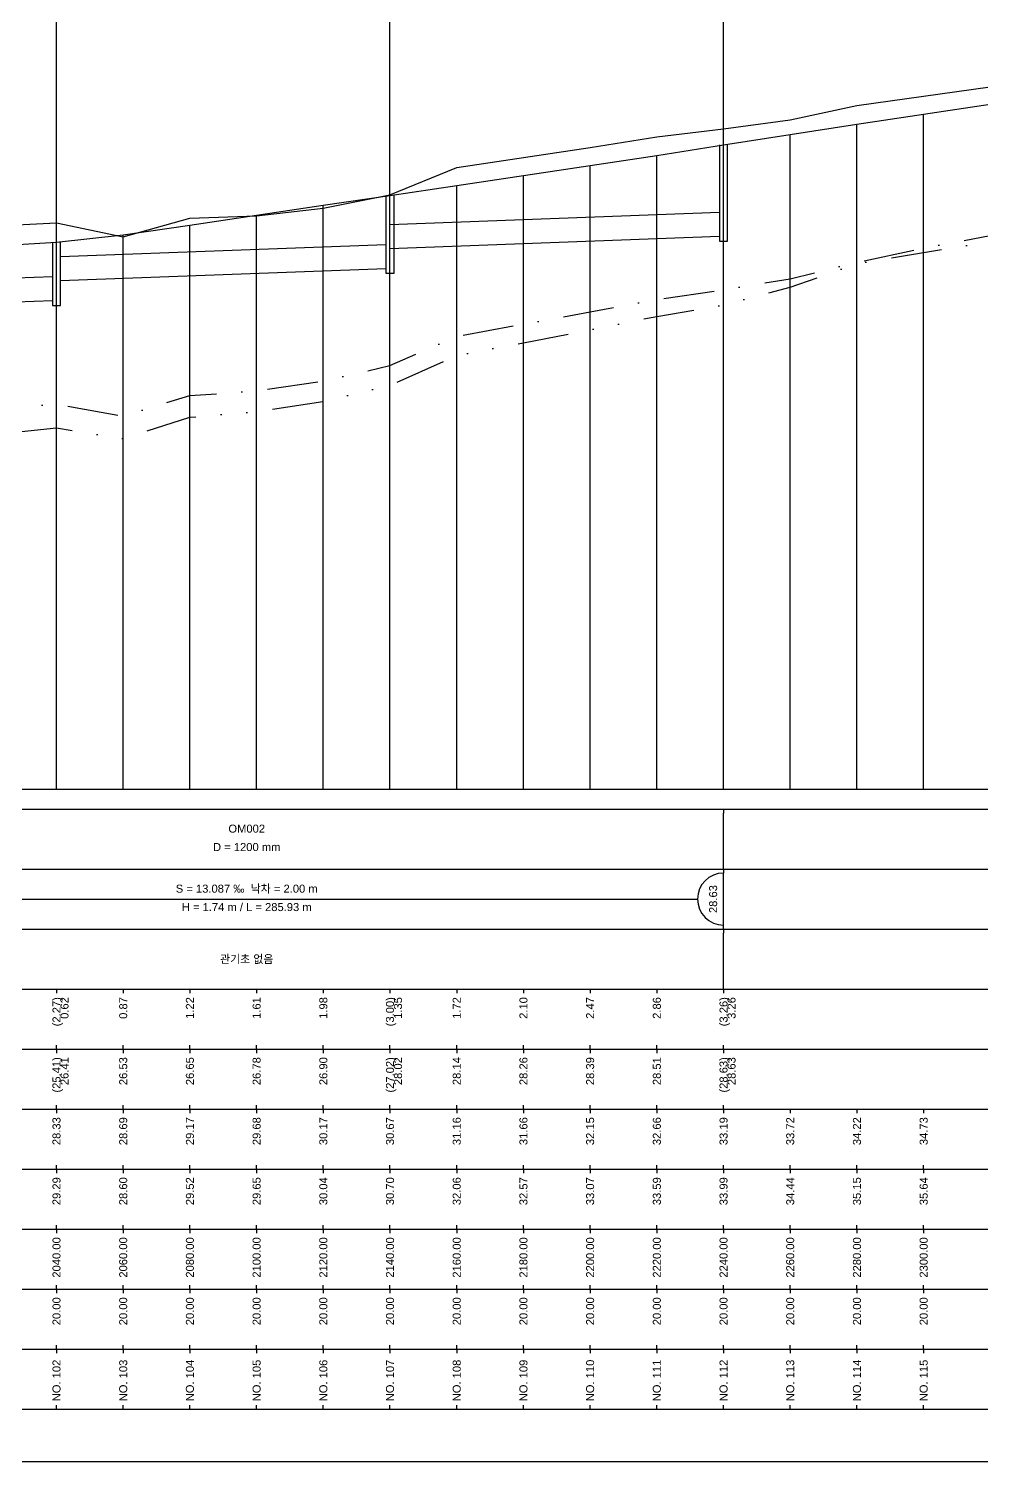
# Model space of a CAD drawing. Header units: millimetres. Extents: x -7351 to 135086, y 1419 to 5643.
# Drawn here: x 77528.4 to 77766.4, y 1419 to 1777 of the extents above; entities that cross this region are included whole.
import ezdxf
from ezdxf.enums import TextEntityAlignment as Align

# ---------------------------------------------------------------- set-up
doc = ezdxf.new("R2010")
doc.units = ezdxf.units.MM
doc.linetypes.add('DASHDOT', pattern=[25.4, 12.7, -6.35, 0, -6.35])
doc.linetypes.add('DIVIDE', pattern=[31.75, 12.7, -6.35, 0, -6.35, 0, -6.35])
for name, color, linetype in [('KZ_종단_계획선', 1, 'Continuous'), ('KZ_종단_관로', 4, 'Continuous'), ('KZ_종단_깃발', 7, 'Continuous'), ('KZ_종단_도각', 7, 'Continuous'), ('KZ_종단_맨홀', 4, 'Continuous'), ('KZ_종단_수직선', 7, 'Continuous'), ('KZ_종단_암선1', 56, 'DASHDOT'), ('KZ_종단_암선2', 4, 'DIVIDE'), ('KZ_종단_지반선', 3, 'Continuous'), ('KZ_종단_테이블문자', 7, 'Continuous'), ('KZ_종단_테이블선', 7, 'Continuous')]:
    doc.layers.add(name, color=color, linetype=linetype)
doc.styles.get("Standard").update_dxf_attribs({"font": 'arial.ttf'})

msp = doc.modelspace()

# ---------------------------------------------------------------- linework, layer by layer
at = {"layer": 'KZ_종단_계획선'}
msp.add_lwpolyline([(77518.69, 1722.69), (77535.36, 1723.69), (77552.03, 1725.51), (77568.69, 1727.91), (77585.36, 1730.42), (77602.03, 1732.91), (77618.69, 1735.37), (77635.36, 1737.84), (77652.03, 1740.32), (77668.69, 1742.81), (77685.36, 1745.36), (77702.03, 1747.98), (77718.69, 1750.62), (77735.36, 1753.15), (77752.03, 1755.67), (77768.69, 1758.15)], dxfattribs=at)
at = {"layer": 'KZ_종단_관로'}
for p, q in [((77618.69, 1728.14), (77701.03, 1731.18)), ((77536.36, 1720.09), (77617.69, 1723.14)), ((77618.69, 1722.14), (77701.03, 1725.18)), ((77463.75, 1712.47), (77534.36, 1715.09)), ((77536.36, 1714.09), (77617.69, 1717.14)), ((77463.75, 1706.47), (77534.36, 1709.09))]:
    msp.add_line(p, q, dxfattribs=at)
at = {"layer": 'KZ_종단_깃발'}
for p, q in [((77535.36, 1587.04), (77535.36, 1817.23)), ((77618.69, 1587.04), (77618.69, 1817.23)), ((77702.03, 1587.04), (77702.03, 1817.23))]:
    msp.add_line(p, q, dxfattribs=at)
at = {"layer": 'KZ_종단_도각'}
msp.add_lwpolyline([(77290.36, 1419.04), (78131.36, 1419.04), (78131.36, 2013.04), (77290.36, 2013.04)], close=True, dxfattribs=at)
at = {"layer": 'KZ_종단_맨홀'}
for points in [[(77701.03, 1747.98), (77701.03, 1723.96), (77703.03, 1723.96), (77703.03, 1747.98)], [(77617.69, 1735.37), (77617.69, 1715.91), (77619.69, 1715.91), (77619.69, 1735.37)], [(77534.36, 1723.69), (77534.36, 1707.87), (77536.36, 1707.87), (77536.36, 1723.69)]]:
    msp.add_lwpolyline(points, dxfattribs=at)
at = {"layer": 'KZ_종단_수직선'}
for p, q in [((77752.03, 1587.04), (77752.03, 1755.67)), ((77735.36, 1587.04), (77735.36, 1753.15)), ((77702.03, 1587.04), (77702.03, 1747.98)), ((77718.69, 1587.04), (77718.69, 1750.62)), ((77685.36, 1587.04), (77685.36, 1745.36)), ((77652.03, 1587.04), (77652.03, 1740.32)), ((77668.69, 1587.04), (77668.69, 1742.81)), ((77635.36, 1587.04), (77635.36, 1737.84)), ((77602.03, 1587.04), (77602.03, 1732.91)), ((77618.69, 1587.04), (77618.69, 1735.37)), ((77585.36, 1587.04), (77585.36, 1730.42)), ((77568.69, 1587.04), (77568.69, 1727.91)), ((77535.36, 1587.04), (77535.36, 1723.69)), ((77552.03, 1587.04), (77552.03, 1725.51))]:
    msp.add_line(p, q, dxfattribs=at)
at = {"layer": 'KZ_종단_암선1', "flags": 128}
msp.add_lwpolyline([(77335.36, 1697.44), (77352.03, 1695.67), (77368.69, 1693.34), (77385.36, 1691.21), (77402.03, 1689.69), (77418.69, 1687.37), (77435.36, 1685.09), (77452.03, 1682.51), (77463.75, 1681.64), (77463.75, 1681.64), (77463.75, 1681.64), (77463.75, 1681.64), (77463.75, 1681.64), (77463.75, 1681.64), (77466.52, 1681.44), (77466.52, 1681.44), (77466.52, 1681.44), (77466.52, 1681.44), (77468.69, 1681.27), (77469.29, 1681.21), (77469.29, 1681.21), (77469.29, 1681.21), (77469.29, 1681.21), (77469.29, 1681.21), (77469.29, 1681.21), (77473.43, 1680.76), (77485.36, 1680.63), (77502.03, 1680.58), (77518.69, 1682.03), (77535.36, 1683.25), (77552.03, 1680.24), (77568.69, 1685.35), (77585.36, 1686.52), (77602.03, 1688.97), (77618.69, 1692.84), (77635.36, 1700.17), (77652.03, 1703.24), (77668.69, 1706.27), (77685.36, 1709.38), (77702.03, 1711.83), (77718.69, 1714.52), (77735.36, 1718.68), (77752.03, 1722.16), (77768.69, 1725.38), (77785.36, 1728.26), (77802.03, 1730.42), (77818.69, 1731.63), (77835.36, 1734.21), (77852.03, 1735.1), (77868.69, 1736.29), (77885.36, 1735.15), (77902.03, 1733.18), (77918.69, 1730.98), (77935.36, 1727.05), (77952.03, 1721.92), (77968.41, 1716.51), (77968.41, 1716.51), (77968.69, 1716.42), (77972.98, 1714.95), (77975.65, 1714.15), (77975.68, 1714.14), (77985.36, 1711.25), (78002.03, 1707.19), (78015.47, 1703.36), (78018.69, 1702.8), (78035.36, 1698.12), (78052.03, 1695.9), (78068.69, 1694.2), (78077.03, 1694), (78085.36, 1693.89)], dxfattribs=at)
at = {"layer": 'KZ_종단_암선2', "flags": 128}
msp.add_lwpolyline([(77335.36, 1680.05), (77352.03, 1679.64), (77368.69, 1678.63), (77385.36, 1677.78), (77402.03, 1677.44), (77418.69, 1676.23), (77435.36, 1674.97), (77452.03, 1673.32), (77463.75, 1673.04), (77463.75, 1673.04), (77463.75, 1673.04), (77463.75, 1673.04), (77463.75, 1673.04), (77463.75, 1673.04), (77466.52, 1672.97), (77466.52, 1672.97), (77466.52, 1672.97), (77466.52, 1672.97), (77468.69, 1672.92), (77469.29, 1672.89), (77469.29, 1672.89), (77469.29, 1672.89), (77469.29, 1672.89), (77469.29, 1672.89), (77469.29, 1672.89), (77473.43, 1672.63), (77485.36, 1673.01), (77502.03, 1673.61), (77518.69, 1675.6), (77535.36, 1677.27), (77552.03, 1674.59), (77568.69, 1679.95), (77585.36, 1681.3), (77602.03, 1683.9), (77618.69, 1687.89), (77635.36, 1695.35), (77652.03, 1698.56), (77668.69, 1701.79), (77685.36, 1705.15), (77702.03, 1707.99), (77718.69, 1712.45), (77735.36, 1718.29), (77752.03, 1721.13), (77768.69, 1723.78), (77785.36, 1724.04), (77802.03, 1721.62), (77818.69, 1718.15), (77835.36, 1715.97), (77852.03, 1712.08), (77868.69, 1708.46), (77885.36, 1702.53), (77902.03, 1695.78), (77918.69, 1688.84), (77935.36, 1680.2), (77952.03, 1670.39), (77968.41, 1660.4), (77968.41, 1660.4), (77968.69, 1660.23), (77972.98, 1657.57), (77975.65, 1656.19), (77975.68, 1656.18), (77985.36, 1651.18), (78002.03, 1644.08), (78015.47, 1637.8), (78018.69, 1636.65), (78035.36, 1628.94), (78052.03, 1623.67), (78068.69, 1618.93), (78077.03, 1617.2), (78085.36, 1615.56)], dxfattribs=at)
at = {"layer": 'KZ_종단_지반선', "flags": 128}
msp.add_lwpolyline([(77518.69, 1727.68), (77535.36, 1728.51), (77552.03, 1725.04), (77568.69, 1729.66), (77585.36, 1730.3), (77602.03, 1732.22), (77618.69, 1735.54), (77635.36, 1742.33), (77652.03, 1744.86), (77668.69, 1747.38), (77685.36, 1750), (77702.03, 1752), (77718.69, 1754.26), (77735.36, 1757.8), (77752.03, 1760.21), (77768.69, 1762.52)], dxfattribs=at)
at = {"layer": 'KZ_종단_테이블문자'}
for p, q in [((77702.03, 1582.04), (77702.03, 1581.04)), ((77702.03, 1568.04), (77702.03, 1581.04)), ((77702.03, 1567.04), (77702.03, 1568.04)), ((77702.03, 1567.04), (77702.03, 1566.04)), ((77702.03, 1553.04), (77702.03, 1566.04)), ((77470.17, 1559.54), (77695.61, 1559.54)), ((77702.03, 1552.04), (77702.03, 1553.04)), ((77702.03, 1552.04), (77702.03, 1551.04)), ((77702.03, 1538.04), (77702.03, 1551.04)), ((77702.03, 1537.04), (77702.03, 1538.04))]:
    msp.add_line(p, q, dxfattribs=at)
msp.add_arc((77702.03, 1559.54), 6.5, 90, 270, dxfattribs=at)
at = {"layer": 'KZ_종단_테이블선'}
for p, q in [((77315.36, 1587.04), (78090.36, 1587.04)), ((77315.36, 1582.04), (78090.36, 1582.04)), ((77315.36, 1567.04), (78090.36, 1567.04)), ((77315.36, 1552.04), (78090.36, 1552.04)), ((77315.36, 1537.04), (78090.36, 1537.04)), ((77535.36, 1537.04), (77535.36, 1536.04)), ((77552.03, 1537.04), (77552.03, 1536.04)), ((77568.69, 1537.04), (77568.69, 1536.04)), ((77585.36, 1537.04), (77585.36, 1536.04)), ((77602.03, 1537.04), (77602.03, 1536.04)), ((77618.69, 1537.04), (77618.69, 1536.04)), ((77635.36, 1537.04), (77635.36, 1536.04)), ((77652.03, 1537.04), (77652.03, 1536.04)), ((77668.69, 1537.04), (77668.69, 1536.04)), ((77685.36, 1537.04), (77685.36, 1536.04)), ((77702.03, 1537.04), (77702.03, 1536.04)), ((77315.36, 1522.04), (78090.36, 1522.04)), ((77535.36, 1522.04), (77535.36, 1523.04)), ((77535.36, 1522.04), (77535.36, 1521.04)), ((77552.03, 1522.04), (77552.03, 1523.04)), ((77552.03, 1522.04), (77552.03, 1521.04)), ((77568.69, 1522.04), (77568.69, 1523.04)), ((77568.69, 1522.04), (77568.69, 1521.04)), ((77585.36, 1522.04), (77585.36, 1523.04)), ((77585.36, 1522.04), (77585.36, 1521.04)), ((77602.03, 1522.04), (77602.03, 1523.04)), ((77602.03, 1522.04), (77602.03, 1521.04)), ((77618.69, 1522.04), (77618.69, 1523.04)), ((77618.69, 1522.04), (77618.69, 1521.04)), ((77635.36, 1522.04), (77635.36, 1523.04)), ((77635.36, 1522.04), (77635.36, 1521.04)), ((77652.03, 1522.04), (77652.03, 1523.04)), ((77652.03, 1522.04), (77652.03, 1521.04)), ((77668.69, 1522.04), (77668.69, 1523.04)), ((77668.69, 1522.04), (77668.69, 1521.04)), ((77685.36, 1522.04), (77685.36, 1523.04)), ((77685.36, 1522.04), (77685.36, 1521.04)), ((77702.03, 1522.04), (77702.03, 1523.04)), ((77702.03, 1522.04), (77702.03, 1521.04)), ((77535.36, 1507.04), (77535.36, 1508.04)), ((77552.03, 1507.04), (77552.03, 1508.04)), ((77568.69, 1507.04), (77568.69, 1508.04)), ((77585.36, 1507.04), (77585.36, 1508.04)), ((77602.03, 1507.04), (77602.03, 1508.04)), ((77618.69, 1507.04), (77618.69, 1508.04)), ((77635.36, 1507.04), (77635.36, 1508.04)), ((77652.03, 1507.04), (77652.03, 1508.04)), ((77668.69, 1507.04), (77668.69, 1508.04)), ((77685.36, 1507.04), (77685.36, 1508.04)), ((77702.03, 1507.04), (77702.03, 1508.04)), ((77315.36, 1507.04), (78090.36, 1507.04)), ((77535.36, 1507.04), (77535.36, 1506.04)), ((77552.03, 1507.04), (77552.03, 1506.04)), ((77568.69, 1507.04), (77568.69, 1506.04)), ((77585.36, 1507.04), (77585.36, 1506.04)), ((77602.03, 1507.04), (77602.03, 1506.04)), ((77618.69, 1507.04), (77618.69, 1506.04)), ((77635.36, 1507.04), (77635.36, 1506.04)), ((77652.03, 1507.04), (77652.03, 1506.04)), ((77668.69, 1507.04), (77668.69, 1506.04)), ((77685.36, 1507.04), (77685.36, 1506.04)), ((77702.03, 1507.04), (77702.03, 1506.04)), ((77718.69, 1507.04), (77718.69, 1506.04)), ((77735.36, 1507.04), (77735.36, 1506.04)), ((77752.03, 1507.04), (77752.03, 1506.04)), ((77535.36, 1492.04), (77535.36, 1493.04)), ((77552.03, 1492.04), (77552.03, 1493.04)), ((77568.69, 1492.04), (77568.69, 1493.04)), ((77585.36, 1492.04), (77585.36, 1493.04)), ((77602.03, 1492.04), (77602.03, 1493.04)), ((77618.69, 1492.04), (77618.69, 1493.04)), ((77635.36, 1492.04), (77635.36, 1493.04)), ((77652.03, 1492.04), (77652.03, 1493.04)), ((77668.69, 1492.04), (77668.69, 1493.04)), ((77685.36, 1492.04), (77685.36, 1493.04)), ((77702.03, 1492.04), (77702.03, 1493.04)), ((77718.69, 1492.04), (77718.69, 1493.04)), ((77735.36, 1492.04), (77735.36, 1493.04)), ((77752.03, 1492.04), (77752.03, 1493.04)), ((77315.36, 1492.04), (78090.36, 1492.04)), ((77535.36, 1492.04), (77535.36, 1491.04)), ((77552.03, 1492.04), (77552.03, 1491.04)), ((77568.69, 1492.04), (77568.69, 1491.04)), ((77585.36, 1492.04), (77585.36, 1491.04)), ((77602.03, 1492.04), (77602.03, 1491.04)), ((77618.69, 1492.04), (77618.69, 1491.04)), ((77635.36, 1492.04), (77635.36, 1491.04)), ((77652.03, 1492.04), (77652.03, 1491.04)), ((77668.69, 1492.04), (77668.69, 1491.04)), ((77685.36, 1492.04), (77685.36, 1491.04)), ((77702.03, 1492.04), (77702.03, 1491.04)), ((77718.69, 1492.04), (77718.69, 1491.04)), ((77735.36, 1492.04), (77735.36, 1491.04)), ((77752.03, 1492.04), (77752.03, 1491.04)), ((77315.36, 1477.04), (78090.36, 1477.04)), ((77535.36, 1477.04), (77535.36, 1478.04)), ((77535.36, 1477.04), (77535.36, 1476.04)), ((77552.03, 1477.04), (77552.03, 1478.04)), ((77552.03, 1477.04), (77552.03, 1476.04)), ((77568.69, 1477.04), (77568.69, 1478.04)), ((77568.69, 1477.04), (77568.69, 1476.04)), ((77585.36, 1477.04), (77585.36, 1478.04)), ((77585.36, 1477.04), (77585.36, 1476.04)), ((77602.03, 1477.04), (77602.03, 1478.04)), ((77602.03, 1477.04), (77602.03, 1476.04)), ((77618.69, 1477.04), (77618.69, 1478.04)), ((77618.69, 1477.04), (77618.69, 1476.04)), ((77635.36, 1477.04), (77635.36, 1478.04)), ((77635.36, 1477.04), (77635.36, 1476.04)), ((77652.03, 1477.04), (77652.03, 1478.04)), ((77652.03, 1477.04), (77652.03, 1476.04)), ((77668.69, 1477.04), (77668.69, 1478.04)), ((77668.69, 1477.04), (77668.69, 1476.04)), ((77685.36, 1477.04), (77685.36, 1478.04)), ((77685.36, 1477.04), (77685.36, 1476.04)), ((77702.03, 1477.04), (77702.03, 1478.04)), ((77702.03, 1477.04), (77702.03, 1476.04)), ((77718.69, 1477.04), (77718.69, 1478.04)), ((77718.69, 1477.04), (77718.69, 1476.04)), ((77735.36, 1477.04), (77735.36, 1478.04)), ((77735.36, 1477.04), (77735.36, 1476.04)), ((77752.03, 1477.04), (77752.03, 1478.04)), ((77752.03, 1477.04), (77752.03, 1476.04)), ((77315.36, 1462.04), (78090.36, 1462.04)), ((77535.36, 1462.04), (77535.36, 1463.04)), ((77535.36, 1462.04), (77535.36, 1461.04)), ((77552.03, 1462.04), (77552.03, 1463.04)), ((77552.03, 1462.04), (77552.03, 1461.04)), ((77568.69, 1462.04), (77568.69, 1463.04)), ((77568.69, 1462.04), (77568.69, 1461.04)), ((77585.36, 1462.04), (77585.36, 1463.04)), ((77585.36, 1462.04), (77585.36, 1461.04)), ((77602.03, 1462.04), (77602.03, 1463.04)), ((77602.03, 1462.04), (77602.03, 1461.04)), ((77618.69, 1462.04), (77618.69, 1463.04)), ((77618.69, 1462.04), (77618.69, 1461.04)), ((77635.36, 1462.04), (77635.36, 1463.04)), ((77635.36, 1462.04), (77635.36, 1461.04)), ((77652.03, 1462.04), (77652.03, 1463.04)), ((77652.03, 1462.04), (77652.03, 1461.04)), ((77668.69, 1462.04), (77668.69, 1463.04)), ((77668.69, 1462.04), (77668.69, 1461.04)), ((77685.36, 1462.04), (77685.36, 1463.04)), ((77685.36, 1462.04), (77685.36, 1461.04)), ((77702.03, 1462.04), (77702.03, 1463.04)), ((77702.03, 1462.04), (77702.03, 1461.04)), ((77718.69, 1462.04), (77718.69, 1463.04)), ((77718.69, 1462.04), (77718.69, 1461.04)), ((77735.36, 1462.04), (77735.36, 1463.04)), ((77735.36, 1462.04), (77735.36, 1461.04)), ((77752.03, 1462.04), (77752.03, 1463.04)), ((77752.03, 1462.04), (77752.03, 1461.04)), ((77315.36, 1447.04), (78090.36, 1447.04)), ((77535.36, 1447.04), (77535.36, 1448.04)), ((77535.36, 1447.04), (77535.36, 1446.04)), ((77552.03, 1447.04), (77552.03, 1448.04)), ((77552.03, 1447.04), (77552.03, 1446.04)), ((77568.69, 1447.04), (77568.69, 1448.04)), ((77568.69, 1447.04), (77568.69, 1446.04)), ((77585.36, 1447.04), (77585.36, 1448.04)), ((77585.36, 1447.04), (77585.36, 1446.04)), ((77602.03, 1447.04), (77602.03, 1448.04)), ((77602.03, 1447.04), (77602.03, 1446.04)), ((77618.69, 1447.04), (77618.69, 1448.04)), ((77618.69, 1447.04), (77618.69, 1446.04)), ((77635.36, 1447.04), (77635.36, 1448.04)), ((77635.36, 1447.04), (77635.36, 1446.04)), ((77652.03, 1447.04), (77652.03, 1448.04)), ((77652.03, 1447.04), (77652.03, 1446.04)), ((77668.69, 1447.04), (77668.69, 1448.04)), ((77668.69, 1447.04), (77668.69, 1446.04)), ((77685.36, 1447.04), (77685.36, 1448.04)), ((77685.36, 1447.04), (77685.36, 1446.04)), ((77702.03, 1447.04), (77702.03, 1448.04)), ((77702.03, 1447.04), (77702.03, 1446.04)), ((77718.69, 1447.04), (77718.69, 1448.04)), ((77718.69, 1447.04), (77718.69, 1446.04)), ((77735.36, 1447.04), (77735.36, 1448.04)), ((77735.36, 1447.04), (77735.36, 1446.04)), ((77752.03, 1447.04), (77752.03, 1448.04)), ((77752.03, 1447.04), (77752.03, 1446.04)), ((77315.36, 1432.04), (78090.36, 1432.04)), ((77535.36, 1432.04), (77535.36, 1433.04)), ((77552.03, 1432.04), (77552.03, 1433.04)), ((77568.69, 1432.04), (77568.69, 1433.04)), ((77585.36, 1432.04), (77585.36, 1433.04)), ((77602.03, 1432.04), (77602.03, 1433.04)), ((77618.69, 1432.04), (77618.69, 1433.04)), ((77635.36, 1432.04), (77635.36, 1433.04)), ((77652.03, 1432.04), (77652.03, 1433.04)), ((77668.69, 1432.04), (77668.69, 1433.04)), ((77685.36, 1432.04), (77685.36, 1433.04)), ((77702.03, 1432.04), (77702.03, 1433.04)), ((77718.69, 1432.04), (77718.69, 1433.04)), ((77735.36, 1432.04), (77735.36, 1433.04)), ((77752.03, 1432.04), (77752.03, 1433.04))]:
    msp.add_line(p, q, dxfattribs=at)

# ---------------------------------------------------------------- texts
at = {"layer": 'KZ_종단_테이블문자'}
for s, p in [('OM002', (77582.89, 1575.54)), ('S = 13.087 ‰  낙차 = 2.00 m', (77582.89, 1560.54))]:
    msp.add_text(s, height=2, dxfattribs=at).set_placement(p, align=Align.BOTTOM_CENTER)
for s, p in [('D = 1200 mm', (77582.89, 1573.54)), ('H = 1.74 m / L = 285.93 m', (77582.89, 1558.54))]:
    msp.add_text(s, height=2, dxfattribs=at).set_placement(p, align=Align.TOP_CENTER)
msp.add_text('28.63', height=2, rotation=90, dxfattribs=at).set_placement((77701.03, 1559.54), align=Align.BOTTOM_CENTER)
msp.add_text('관기초 없음', height=2, dxfattribs=at).set_placement((77582.89, 1544.54), align=Align.MIDDLE_CENTER)
for s, p in [('(2.27)', (77535.36, 1535.04)), ('0.62', (77537.36, 1535.04)), ('0.87', (77552.03, 1535.04)), ('1.22', (77568.69, 1535.04)), ('1.61', (77585.36, 1535.04)), ('1.98', (77602.03, 1535.04)), ('(3.00)', (77618.69, 1535.04)), ('1.35', (77620.69, 1535.04)), ('1.72', (77635.36, 1535.04)), ('2.10', (77652.03, 1535.04)), ('2.47', (77668.69, 1535.04)), ('2.86', (77685.36, 1535.04)), ('(3.26)', (77702.03, 1535.04)), ('3.26', (77704.03, 1535.04)), ('(25.41)', (77535.36, 1520.04)), ('26.41', (77537.36, 1520.04)), ('26.53', (77552.03, 1520.04)), ('26.65', (77568.69, 1520.04)), ('26.78', (77585.36, 1520.04)), ('26.90', (77602.03, 1520.04)), ('(27.02)', (77618.69, 1520.04)), ('28.02', (77620.69, 1520.04)), ('28.14', (77635.36, 1520.04)), ('28.26', (77652.03, 1520.04)), ('28.39', (77668.69, 1520.04)), ('28.51', (77685.36, 1520.04)), ('(28.63)', (77702.03, 1520.04)), ('28.63', (77704.03, 1520.04)), ('28.33', (77535.36, 1505.04)), ('28.69', (77552.03, 1505.04)), ('29.17', (77568.69, 1505.04)), ('29.68', (77585.36, 1505.04)), ('30.17', (77602.03, 1505.04)), ('30.67', (77618.69, 1505.04)), ('31.16', (77635.36, 1505.04)), ('31.66', (77652.03, 1505.04)), ('32.15', (77668.69, 1505.04)), ('32.66', (77685.36, 1505.04)), ('33.19', (77702.03, 1505.04)), ('33.72', (77718.69, 1505.04)), ('34.22', (77735.36, 1505.04)), ('34.73', (77752.03, 1505.04)), ('29.29', (77535.36, 1490.04)), ('28.60', (77552.03, 1490.04)), ('29.52', (77568.69, 1490.04)), ('29.65', (77585.36, 1490.04)), ('30.04', (77602.03, 1490.04)), ('30.70', (77618.69, 1490.04)), ('32.06', (77635.36, 1490.04)), ('32.57', (77652.03, 1490.04)), ('33.07', (77668.69, 1490.04)), ('33.59', (77685.36, 1490.04)), ('33.99', (77702.03, 1490.04)), ('34.44', (77718.69, 1490.04)), ('35.15', (77735.36, 1490.04)), ('35.64', (77752.03, 1490.04)), ('2040.00', (77535.36, 1475.04)), ('2060.00', (77552.03, 1475.04)), ('2080.00', (77568.69, 1475.04)), ('2100.00', (77585.36, 1475.04)), ('2120.00', (77602.03, 1475.04)), ('2140.00', (77618.69, 1475.04)), ('2160.00', (77635.36, 1475.04)), ('2180.00', (77652.03, 1475.04)), ('2200.00', (77668.69, 1475.04)), ('2220.00', (77685.36, 1475.04)), ('2240.00', (77702.03, 1475.04)), ('2260.00', (77718.69, 1475.04)), ('2280.00', (77735.36, 1475.04)), ('2300.00', (77752.03, 1475.04)), ('20.00', (77535.36, 1460.04)), ('20.00', (77552.03, 1460.04)), ('20.00', (77568.69, 1460.04)), ('20.00', (77585.36, 1460.04)), ('20.00', (77602.03, 1460.04)), ('20.00', (77618.69, 1460.04)), ('20.00', (77635.36, 1460.04)), ('20.00', (77652.03, 1460.04)), ('20.00', (77668.69, 1460.04)), ('20.00', (77685.36, 1460.04)), ('20.00', (77702.03, 1460.04)), ('20.00', (77718.69, 1460.04)), ('20.00', (77735.36, 1460.04)), ('20.00', (77752.03, 1460.04))]:
    msp.add_text(s, height=2, rotation=90, dxfattribs=at).set_placement(p, align=Align.MIDDLE_RIGHT)
for s, p in [('NO. 102', (77535.36, 1434.04)), ('NO. 103', (77552.03, 1434.04)), ('NO. 104', (77568.69, 1434.04)), ('NO. 105', (77585.36, 1434.04)), ('NO. 106', (77602.03, 1434.04)), ('NO. 107', (77618.69, 1434.04)), ('NO. 108', (77635.36, 1434.04)), ('NO. 109', (77652.03, 1434.04)), ('NO. 110', (77668.69, 1434.04)), ('NO. 111', (77685.36, 1434.04)), ('NO. 112', (77702.03, 1434.04)), ('NO. 113', (77718.69, 1434.04)), ('NO. 114', (77735.36, 1434.04)), ('NO. 115', (77752.03, 1434.04))]:
    msp.add_text(s, height=2, rotation=90, dxfattribs=at).set_placement(p, align=Align.MIDDLE_LEFT)

doc.saveas('drawing.dxf')
